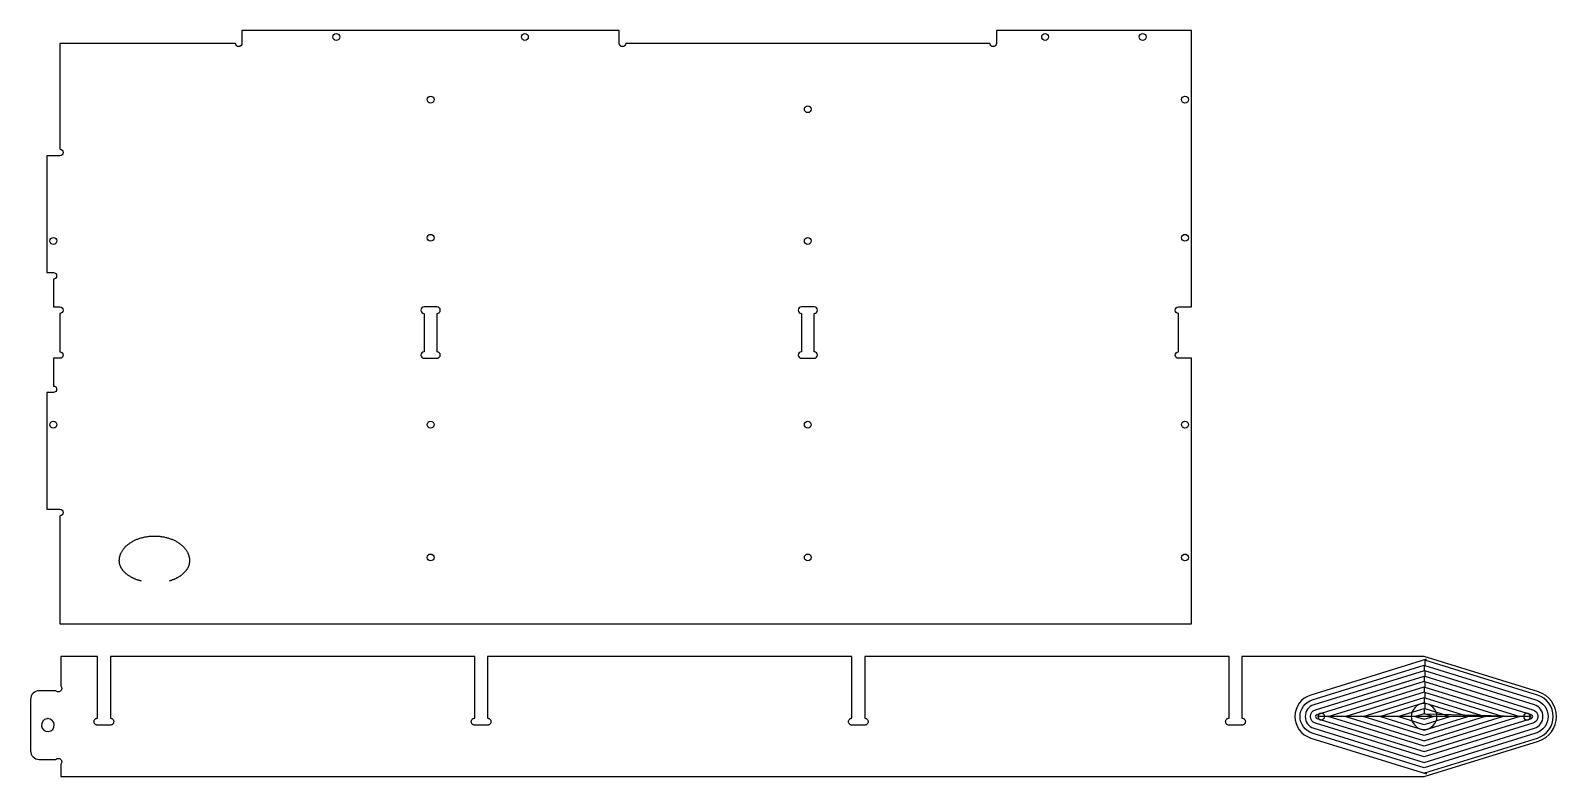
# Model space of a CAD drawing. Extents: x 4 to 93, y 2.1 to 45.7.
import ezdxf

# ---------------------------------------------------------------- set-up
doc = ezdxf.new("R2010")
doc.units = 0
for name, color, linetype in [('CUT_HALFWAY_THROUGH', 1, 'CONTINUOUS'), ('MARK_IN_POCKET', 3, 'CONTINUOUS'), ('RECESS_FOR_SCREWS', 5, 'CONTINUOUS'), ('THROUGH_CUT', 18, 'CONTINUOUS')]:
    doc.layers.add(name, color=color, linetype=linetype)

msp = doc.modelspace()

# ---------------------------------------------------------------- linework, layer by layer
at = {"layer": 'CUT_HALFWAY_THROUGH'}
msp.add_lwpolyline([(85.423, 8.973), (78.67, 6.879, 0.736823), (78.67, 4.371), (85.423, 2.277), (85.327, 2.336), (91.889, 4.371, 0.736823), (91.889, 6.879), (85.327, 8.914), (85.327, 8.6), (91.8, 6.592, -0.736823), (91.8, 4.658), (85.28, 2.635), (78.759, 4.658, -0.736823), (78.759, 6.592), (85.28, 8.615), (85.28, 8.3), (78.848, 6.305, 0.736823), (78.848, 4.944), (85.28, 2.95), (91.711, 4.944, 0.736823), (91.711, 6.305), (85.327, 8.286), (85.327, 7.972), (91.622, 6.019, -0.736823), (91.622, 5.231), (85.28, 3.264), (78.937, 5.231, -0.736823), (78.937, 6.019), (85.28, 7.986), (85.28, 7.672), (79.026, 5.732, 0.736823), (79.026, 5.518), (85.28, 3.578), (91.534, 5.518, 0.736823), (91.534, 5.732), (85.327, 7.657), (85.327, 7.343), (90.867, 5.625), (85.28, 3.892), (79.692, 5.625), (85.28, 7.358), (85.28, 7.044), (80.705, 5.625), (85.28, 4.206), (89.855, 5.625), (85.327, 7.029), (85.327, 6.715), (88.842, 5.625), (85.28, 4.52), (81.717, 5.625), (85.28, 6.73), (85.28, 6.416), (82.73, 5.625), (85.28, 4.834), (87.829, 5.625), (85.327, 6.401), (85.327, 6.087), (86.817, 5.625), (85.28, 5.148), (83.742, 5.625), (85.28, 6.102), (85.28, 5.788), (84.755, 5.625), (85.28, 5.462), (85.804, 5.625), (85.327, 5.773), (91.5, 5.625), (79.059, 5.625)], format="xyb", dxfattribs=at)
at = {"layer": 'MARK_IN_POCKET'}
msp.add_lwpolyline([(10.474, 13.526), (10.439, 13.535), (10.404, 13.544), (10.369, 13.554), (10.335, 13.564), (10.301, 13.575), (10.267, 13.585), (10.234, 13.597), (10.201, 13.608), (10.168, 13.62), (10.136, 13.633), (10.104, 13.646), (10.073, 13.659), (10.042, 13.672), (10.011, 13.686), (9.981, 13.7), (9.951, 13.714), (9.922, 13.729), (9.893, 13.744), (9.865, 13.76), (9.837, 13.776), (9.81, 13.792), (9.783, 13.808), (9.756, 13.825), (9.73, 13.842), (9.705, 13.859), (9.68, 13.877), (9.656, 13.894), (9.632, 13.913), (9.608, 13.931), (9.585, 13.95), (9.563, 13.969), (9.541, 13.988), (9.52, 14.007), (9.5, 14.027), (9.48, 14.047), (9.46, 14.067), (9.441, 14.088), (9.423, 14.108), (9.405, 14.129), (9.388, 14.151), (9.372, 14.172), (9.356, 14.194), (9.341, 14.215), (9.326, 14.237), (9.312, 14.26), (9.299, 14.282), (9.286, 14.305), (9.274, 14.328), (9.263, 14.351), (9.252, 14.374), (9.242, 14.397), (9.233, 14.421), (9.224, 14.444), (9.217, 14.468), (9.209, 14.492), (9.203, 14.517), (9.197, 14.541), (9.192, 14.565), (9.188, 14.59), (9.185, 14.615), (9.182, 14.64), (9.18, 14.665), (9.179, 14.69), (9.178, 14.715), (9.179, 14.734), (9.179, 14.752), (9.18, 14.771), (9.181, 14.789), (9.183, 14.808), (9.184, 14.826), (9.187, 14.844), (9.189, 14.862), (9.192, 14.88), (9.195, 14.899), (9.198, 14.917), (9.202, 14.934), (9.206, 14.952), (9.21, 14.97), (9.215, 14.988), (9.22, 15.005), (9.225, 15.023), (9.231, 15.04), (9.237, 15.058), (9.243, 15.075), (9.249, 15.092), (9.256, 15.109), (9.263, 15.126), (9.271, 15.143), (9.286, 15.177), (9.303, 15.21), (9.321, 15.243), (9.339, 15.276), (9.359, 15.308), (9.38, 15.339), (9.403, 15.371), (9.426, 15.402), (9.45, 15.432), (9.475, 15.462), (9.501, 15.491), (9.528, 15.52), (9.556, 15.549), (9.585, 15.577), (9.615, 15.604), (9.646, 15.631), (9.678, 15.658), (9.711, 15.683), (9.744, 15.709), (9.778, 15.733), (9.814, 15.758), (9.849, 15.781), (9.886, 15.804), (9.924, 15.826), (9.962, 15.848), (10.001, 15.869), (10.041, 15.889), (10.081, 15.909), (10.123, 15.928), (10.165, 15.947), (10.207, 15.964), (10.25, 15.981), (10.294, 15.998), (10.339, 16.013), (10.384, 16.028), (10.429, 16.042), (10.476, 16.055), (10.522, 16.068), (10.57, 16.079), (10.617, 16.09), (10.666, 16.101), (10.715, 16.11), (10.764, 16.118), (10.814, 16.126), (10.864, 16.133), (10.915, 16.139), (10.966, 16.144), (11.017, 16.148), (11.069, 16.151), (11.121, 16.153), (11.174, 16.155), (11.226, 16.155), (11.279, 16.155), (11.332, 16.153), (11.384, 16.151), (11.436, 16.148), (11.487, 16.144), (11.538, 16.139), (11.589, 16.133), (11.639, 16.126), (11.689, 16.118), (11.738, 16.11), (11.787, 16.101), (11.836, 16.09), (11.883, 16.079), (11.931, 16.068), (11.977, 16.055), (12.024, 16.042), (12.069, 16.028), (12.114, 16.013), (12.159, 15.998), (12.203, 15.981), (12.246, 15.964), (12.288, 15.947), (12.33, 15.928), (12.372, 15.909), (12.412, 15.889), (12.452, 15.869), (12.491, 15.848), (12.529, 15.826), (12.567, 15.804), (12.604, 15.781), (12.639, 15.758), (12.675, 15.733), (12.709, 15.709), (12.742, 15.683), (12.775, 15.658), (12.807, 15.631), (12.838, 15.604), (12.868, 15.577), (12.897, 15.549), (12.925, 15.52), (12.952, 15.491), (12.978, 15.462), (13.003, 15.432), (13.027, 15.402), (13.05, 15.371), (13.073, 15.339), (13.094, 15.308), (13.114, 15.276), (13.132, 15.243), (13.15, 15.21), (13.167, 15.177), (13.182, 15.143), (13.19, 15.126), (13.197, 15.109), (13.204, 15.092), (13.21, 15.075), (13.216, 15.058), (13.222, 15.04), (13.228, 15.023), (13.233, 15.005), (13.238, 14.988), (13.243, 14.97), (13.247, 14.952), (13.251, 14.934), (13.255, 14.917), (13.258, 14.899), (13.261, 14.88), (13.264, 14.862), (13.266, 14.844), (13.269, 14.826), (13.27, 14.808), (13.272, 14.789), (13.273, 14.771), (13.274, 14.752), (13.274, 14.734), (13.274, 14.715), (13.274, 14.69), (13.273, 14.666), (13.271, 14.642), (13.269, 14.617), (13.266, 14.593), (13.262, 14.569), (13.257, 14.545), (13.252, 14.521), (13.247, 14.498), (13.24, 14.474), (13.233, 14.451), (13.225, 14.428), (13.217, 14.405), (13.208, 14.382), (13.198, 14.359), (13.188, 14.336), (13.177, 14.314), (13.166, 14.292), (13.153, 14.27), (13.141, 14.248), (13.128, 14.226), (13.114, 14.205), (13.099, 14.183), (13.084, 14.162), (13.069, 14.141), (13.053, 14.121), (13.036, 14.1), (13.019, 14.08), (13.001, 14.06), (12.983, 14.04), (12.964, 14.02), (12.945, 14.001), (12.925, 13.982), (12.905, 13.963), (12.884, 13.944), (12.863, 13.926), (12.841, 13.908), (12.818, 13.89), (12.796, 13.872), (12.773, 13.855), (12.749, 13.838), (12.725, 13.821), (12.7, 13.804), (12.675, 13.788), (12.65, 13.772), (12.624, 13.756), (12.597, 13.741), (12.571, 13.725), (12.543, 13.711), (12.516, 13.696), (12.488, 13.682), (12.46, 13.668), (12.431, 13.654), (12.402, 13.641), (12.372, 13.628), (12.342, 13.615), (12.312, 13.603), (12.281, 13.591), (12.25, 13.579), (12.219, 13.568), (12.187, 13.557), (12.155, 13.546), (12.123, 13.536), (12.09, 13.526)], dxfattribs=at)
msp.add_lwpolyline([(85.28, 6.375, 0.414214), (84.53, 5.625, 0.414214), (85.28, 4.875, 0.414214), (86.03, 5.625, 0.414214)], format="xyb", close=True, dxfattribs=at)
at = {"layer": 'RECESS_FOR_SCREWS'}
for points in [[(21.833, 45.079, -0.414214), (21.633, 45.279, -0.414214), (21.833, 45.479, -0.414214), (22.033, 45.279, -0.414214)], [(32.833, 45.079, -0.414214), (32.633, 45.279, -0.414214), (32.833, 45.479, -0.414214), (33.033, 45.279, -0.414214)], [(63.177, 45.079, -0.414214), (62.977, 45.279, -0.414214), (63.177, 45.479, -0.414214), (63.377, 45.279, -0.414214)], [(68.865, 45.079, -0.414214), (68.665, 45.279, -0.414214), (68.865, 45.479, -0.414214), (69.065, 45.279, -0.414214)], [(27.333, 41.423, -0.414214), (27.133, 41.623, -0.414214), (27.333, 41.823, -0.414214), (27.533, 41.623, -0.414214)], [(49.333, 40.86, -0.414214), (49.133, 41.06, -0.414214), (49.333, 41.26, -0.414214), (49.533, 41.06, -0.414214)], [(71.333, 41.423, -0.414214), (71.133, 41.623, -0.414214), (71.333, 41.823, -0.414214), (71.533, 41.623, -0.414214)], [(5.333, 33.173, -0.414214), (5.133, 33.373, -0.414214), (5.333, 33.573, -0.414214), (5.533, 33.373, -0.414214)], [(5.333, 33.373, -0.414214), (5.333, 33.373, -0.414214), (5.333, 33.373, -0.414214), (5.333, 33.373, -0.414214)], [(27.333, 33.36, -0.414214), (27.133, 33.56, -0.414214), (27.333, 33.76, -0.414214), (27.533, 33.56, -0.414214)], [(49.333, 33.173, -0.414214), (49.133, 33.373, -0.414214), (49.333, 33.573, -0.414214), (49.533, 33.373, -0.414214)], [(71.333, 33.36, -0.414214), (71.133, 33.56, -0.414214), (71.333, 33.76, -0.414214), (71.533, 33.56, -0.414214)], [(5.333, 22.454, -0.414214), (5.133, 22.654, -0.414214), (5.333, 22.854, -0.414214), (5.533, 22.654, -0.414214)], [(27.333, 22.454, -0.414214), (27.133, 22.654, -0.414214), (27.333, 22.854, -0.414214), (27.533, 22.654, -0.414214)], [(49.333, 22.454, -0.414214), (49.133, 22.654, -0.414214), (49.333, 22.854, -0.414214), (49.533, 22.654, -0.414214)], [(71.333, 22.454, -0.414214), (71.133, 22.654, -0.414214), (71.333, 22.854, -0.414214), (71.533, 22.654, -0.414214)], [(27.333, 14.704, -0.414214), (27.133, 14.904, -0.414214), (27.333, 15.104, -0.414214), (27.533, 14.904, -0.414214)], [(49.333, 14.704, -0.414214), (49.133, 14.904, -0.414214), (49.333, 15.104, -0.414214), (49.533, 14.904, -0.414214)], [(71.333, 14.704, -0.414214), (71.133, 14.904, -0.414214), (71.333, 15.104, -0.414214), (71.533, 14.904, -0.414214)]]:
    msp.add_lwpolyline(points, format="xyb", close=True, dxfattribs=at)
at = {"layer": 'THROUGH_CUT'}
for points in [[(5.708, 11.029), (71.708, 11.029), (71.708, 26.529), (70.958, 26.529, -1), (70.958, 26.909), (70.958, 29.149, -1), (70.958, 29.529), (71.708, 29.529), (71.708, 45.654), (60.333, 45.654), (60.333, 44.904, -1), (59.953, 44.904), (49.333, 44.904), (38.713, 44.904, -1), (38.333, 44.904), (38.333, 45.654), (27.333, 45.654), (16.333, 45.654), (16.333, 44.904, -1), (15.953, 44.904), (5.708, 44.904), (5.708, 44.779), (5.708, 38.721, -1), (5.708, 38.341), (4.958, 38.341), (4.958, 31.529), (5.333, 31.529, -1), (5.333, 31.149), (5.333, 29.529), (5.708, 29.529, -1), (5.708, 29.149), (5.708, 26.909, -1), (5.708, 26.529), (5.333, 26.529), (5.333, 24.909, -1), (5.333, 24.529), (4.958, 24.529), (4.958, 17.716), (5.708, 17.716, -1), (5.708, 17.336)], [(5.333, 41.06, -0.414214), (5.333, 41.06, -0.414214), (5.333, 41.06, -0.414214), (5.333, 41.06, -0.414214)], [(26.958, 26.529), (27.708, 26.529, 1), (27.708, 26.909), (27.708, 29.149, 1), (27.708, 29.529), (26.958, 29.529, 1), (26.958, 29.149), (26.958, 26.909, 1)], [(48.958, 29.149), (48.958, 26.909, 1), (48.958, 26.529), (49.708, 26.529, 1), (49.708, 26.909), (49.708, 29.149, 1), (49.708, 29.529), (48.958, 29.529, 1)], [(73.905, 9.125), (52.655, 9.125), (52.655, 5.525), (52.688, 5.522), (52.72, 5.514), (52.75, 5.501), (52.777, 5.483), (52.802, 5.46), (52.822, 5.434), (52.838, 5.405), (52.849, 5.374), (52.854, 5.342), (52.854, 5.308), (52.849, 5.276), (52.838, 5.245), (52.822, 5.216), (52.802, 5.19), (52.777, 5.167), (52.75, 5.149), (52.72, 5.136), (52.688, 5.128), (52.655, 5.125), (51.905, 5.125), (51.872, 5.128), (51.84, 5.136), (51.809, 5.149), (51.782, 5.167), (51.757, 5.19), (51.737, 5.216), (51.721, 5.245), (51.711, 5.276), (51.705, 5.308), (51.705, 5.342), (51.711, 5.374), (51.721, 5.405), (51.737, 5.434), (51.757, 5.46), (51.782, 5.483), (51.809, 5.501), (51.84, 5.514), (51.872, 5.522), (51.905, 5.525), (51.905, 9.125), (30.655, 9.125), (30.655, 5.525), (30.688, 5.522), (30.72, 5.514), (30.75, 5.501), (30.777, 5.483), (30.802, 5.46), (30.822, 5.434), (30.838, 5.405), (30.849, 5.374), (30.854, 5.342), (30.854, 5.308), (30.849, 5.276), (30.838, 5.245), (30.822, 5.216), (30.802, 5.19), (30.777, 5.167), (30.75, 5.149), (30.72, 5.136), (30.688, 5.128), (30.655, 5.125), (29.905, 5.125), (29.872, 5.128), (29.84, 5.136), (29.809, 5.149), (29.782, 5.167), (29.757, 5.19), (29.737, 5.216), (29.721, 5.245), (29.711, 5.276), (29.705, 5.308), (29.705, 5.342), (29.711, 5.374), (29.721, 5.405), (29.737, 5.434), (29.757, 5.46), (29.782, 5.483), (29.809, 5.501), (29.84, 5.514), (29.872, 5.522), (29.905, 5.525), (29.905, 9.125), (8.655, 9.125), (8.655, 5.525), (8.688, 5.522), (8.72, 5.514), (8.75, 5.501), (8.777, 5.483), (8.802, 5.46), (8.822, 5.434), (8.838, 5.405), (8.849, 5.374), (8.854, 5.342), (8.854, 5.308), (8.849, 5.276), (8.838, 5.245), (8.822, 5.216), (8.802, 5.19), (8.777, 5.167), (8.75, 5.149), (8.72, 5.136), (8.688, 5.128), (8.655, 5.125), (7.905, 5.125), (7.872, 5.128), (7.84, 5.136), (7.809, 5.149), (7.782, 5.167), (7.757, 5.19), (7.737, 5.216), (7.721, 5.245), (7.711, 5.276), (7.705, 5.308), (7.705, 5.342), (7.711, 5.374), (7.721, 5.405), (7.737, 5.434), (7.757, 5.46), (7.782, 5.483), (7.809, 5.501), (7.84, 5.514), (7.872, 5.522), (7.905, 5.525), (7.905, 9.125), (5.762, 9.125), (5.762, 7.408), (5.784, 7.381), (5.801, 7.351), (5.813, 7.318), (5.819, 7.284), (5.819, 7.249), (5.813, 7.215), (5.801, 7.182), (5.784, 7.152), (5.762, 7.125), (5.735, 7.103), (5.705, 7.085), (5.672, 7.073), (5.638, 7.067), (5.603, 7.067), (5.568, 7.073), (5.536, 7.085), (5.505, 7.103), (5.479, 7.125), (4.5, 7.125, 0.414214), (4, 6.625), (4, 3.625, 0.414214), (4.5, 3.125), (5.479, 3.125), (5.504, 3.146), (5.532, 3.163), (5.563, 3.175), (5.595, 3.182), (5.628, 3.183), (5.661, 3.179), (5.693, 3.17), (5.722, 3.155), (5.749, 3.136), (5.773, 3.113), (5.792, 3.086), (5.806, 3.056), (5.816, 3.025), (5.82, 2.992), (5.819, 2.959), (5.812, 2.927), (5.8, 2.896), (5.783, 2.867), (5.762, 2.842), (5.762, 2.125), (85.28, 2.125), (91.945, 4.192, 0.736823), (91.945, 7.058), (85.28, 9.125), (74.655, 9.125), (74.655, 5.525), (74.688, 5.522), (74.72, 5.514), (74.75, 5.501), (74.777, 5.483), (74.802, 5.46), (74.822, 5.434), (74.838, 5.405), (74.849, 5.374), (74.854, 5.342), (74.854, 5.308), (74.849, 5.276), (74.838, 5.245), (74.822, 5.216), (74.802, 5.19), (74.777, 5.167), (74.75, 5.149), (74.72, 5.136), (74.688, 5.128), (74.655, 5.125), (73.905, 5.125), (73.872, 5.128), (73.84, 5.136), (73.809, 5.149), (73.782, 5.167), (73.757, 5.19), (73.737, 5.216), (73.721, 5.245), (73.711, 5.276), (73.705, 5.308), (73.705, 5.342), (73.711, 5.374), (73.721, 5.405), (73.737, 5.434), (73.757, 5.46), (73.782, 5.483), (73.809, 5.501), (73.84, 5.514), (73.872, 5.522), (73.905, 5.525)], [(4.953, 5.495, 0.961481), (5.041, 4.751, 0.96148), (5.011, 5.5, 0.019638), (4.982, 5.499, 0.019638)], [(79.28, 5.825, 0.414214), (79.08, 5.625, 0.414214), (79.28, 5.425, 0.414214), (79.48, 5.625, 0.414214)], [(91.28, 5.825, 0.414214), (91.08, 5.625, 0.414214), (91.28, 5.425, 0.414214), (91.48, 5.625, 0.414214)]]:
    msp.add_lwpolyline(points, format="xyb", close=True, dxfattribs=at)

doc.saveas('drawing.dxf')
